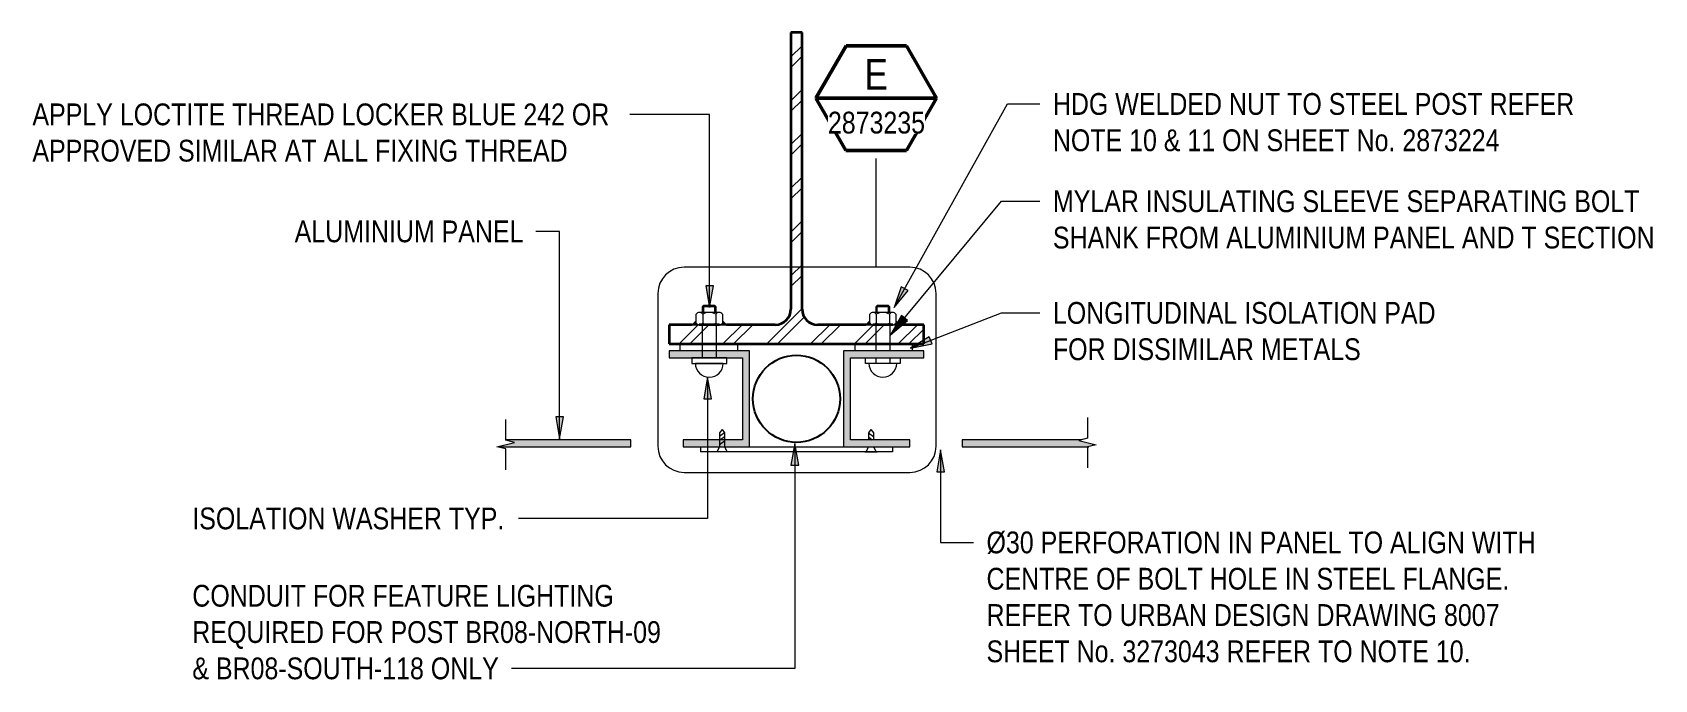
# Model space of a CAD drawing. Header units: metres. Extents: x 0.7 to 27.5, y -3.4 to 6.3.
# Drawn here: x 16.133 to 17.063, y 3.034 to 3.405 of the extents above; entities that cross this region are included whole.
import ezdxf

# ---------------------------------------------------------------- set-up
doc = ezdxf.new("R2010")
doc.units = ezdxf.units.M
for name, color, linetype, lineweight in [('A-ANNO-SYMB', 7, 'Continuous', 9), ('A-DETL', 7, 'Continuous', 13), ('A-DETL-GENF', 7, 'Continuous', 9), ('A-DETL-THIN', 7, 'Continuous', 9), ('G-ANNO-TEXT', 7, 'Continuous', 9)]:
    doc.layers.add(name, color=color, linetype=linetype, lineweight=lineweight)
doc.styles.add('Arial Narrow_4', font='ARIALN.TTF', dxfattribs={"height": 0.0175})
doc.styles.add('Arial Narrow_5', font='ARIALN.TTF', dxfattribs={"height": 0.0125})

# ---------------------------------------------------------------- blocks, each defined once
blk = doc.blocks.new('CS_DET_BreakLine_ViewScale - Std Break-6985420-DRG-2873233 - SECTION 3')
at = {"layer": 'A-DETL-GENF'}
for p, q in [((0.00694, 0), (-0.005, 0)), ((0.00819, 0.005), (0.00694, 0)), ((0.01069, -0.005), (0.00819, 0.005)), ((0.01194, 0), (0.01069, -0.005)), ((0.02388, 0), (0.01194, 0))]:
    blk.add_line(p, q, dxfattribs=at)
blk = doc.blocks.new('CS_DET_BreakLine_ViewScale - Std Break-6985421-DRG-2873233 - SECTION 3')
at = {"layer": 'A-DETL-GENF'}
for p, q in [((-0.005, 0), (0.00694, 0)), ((0.00694, 0), (0.00819, -0.005)), ((0.00819, -0.005), (0.01069, 0.005)), ((0.01069, 0.005), (0.01194, 0)), ((0.01194, 0), (0.02388, 0))]:
    blk.add_line(p, q, dxfattribs=at)
blk = doc.blocks.new('Drafting View - SheetRef-4900799-DRG-2873233 - SECTION 3')
at = {"layer": 'A-ANNO-SYMB', "lineweight": 50}
for p, q in [((-0.00346, 0.006), (-0.00693, 0)), ((0.00346, 0.006), (-0.00346, 0.006)), ((0.00693, 0), (0.00346, 0.006)), ((-0.00693, 0), (0.00693, 0)), ((-0.00693, 0), (-0.00347, -0.006)), ((0.00346, -0.006), (0.00693, 0)), ((-0.00347, -0.006), (0.00346, -0.006))]:
    blk.add_line(p, q, dxfattribs=at)

msp = doc.modelspace()

# ---------------------------------------------------------------- hatches: boundary and pattern name
at = {"layer": 'A-DETL-GENF'}
h = msp.add_hatch(dxfattribs=at)
h.set_pattern_fill('FP_2', color=256, style=0, pattern_type=2)
h.set_pattern_definition([(45, (6.11138, 0), (-0.012572359, 0.012572359), []), (45, (6.11138, 0.01905), (-0.012572359, 0.012572359), [])])
h.paths.add_polyline_path([(16.6107962, 3.2261282), (16.6440849, 3.2261282), (16.6440849, 3.2371282), (16.5832849, 3.2371282), (16.5809556, 3.2374349), (16.5787849, 3.238334), (16.576921, 3.2397642), (16.5754907, 3.2416282), (16.5745916, 3.2437988), (16.5742849, 3.2461282), (16.5742849, 3.4048433), (16.5678849, 3.4048433), (16.5678849, 3.2461282), (16.5675783, 3.2437988), (16.5666792, 3.2416282), (16.5652489, 3.2397642), (16.5633849, 3.238334), (16.5612143, 3.2374349), (16.5588849, 3.2371282), (16.4980849, 3.2371282), (16.4980849, 3.2261282), (16.5851438, 3.2261282)])
for points in [[(16.5152288, 3.2371282), (16.5147348, 3.2371902), (16.5142714, 3.2373722), (16.5138674, 3.237663), (16.5135477, 3.2380447), (16.5135477, 3.2394471), (16.5112288, 3.2371282)], [(16.5308777, 3.2371282), (16.5285588, 3.2394471), (16.5285588, 3.2380447), (16.5280598, 3.237534), (16.5278351, 3.2373722), (16.5273717, 3.2371902), (16.5268777, 3.2371282)], [(16.6147962, 3.2371282), (16.6143022, 3.2371902), (16.6138389, 3.2373722), (16.6134348, 3.237663), (16.6131151, 3.2380447), (16.6131151, 3.2394471), (16.6107962, 3.2371282)], [(16.6304452, 3.2371282), (16.6281262, 3.2394471), (16.6281262, 3.2380447), (16.6276272, 3.237534), (16.6274025, 3.2373722), (16.6269391, 3.2371902), (16.6264452, 3.2371282)]]:
    msp.add_hatch(color=256, dxfattribs=at).paths.add_polyline_path(points)
at = {"layer": 'A-DETL-GENF', "true_color": 0xc0c0c0}
h = msp.add_hatch(color=9, dxfattribs=at)
h.paths.add_polyline_path([(16.5440849, 3.1671282), (16.5440849, 3.2221282), (16.4980849, 3.2221282), (16.4980849, 3.2181282), (16.5400849, 3.2181282), (16.5400849, 3.1711282), (16.5060849, 3.1711282), (16.5060849, 3.1671282)])
h.paths.add_polyline_path([(16.400963, 3.1671282), (16.4760849, 3.1671282), (16.4760849, 3.1711282), (16.4042278, 3.1711282), (16.4042278, 3.170866), (16.4092278, 3.169616), (16.400963, 3.1675498)])
h = msp.add_hatch(color=9, dxfattribs=at)
h.paths.add_polyline_path([(16.6360849, 3.1671282), (16.6360849, 3.1711282), (16.6020849, 3.1711282), (16.6020849, 3.2181282), (16.6440849, 3.2181282), (16.6440849, 3.2221282), (16.5980849, 3.2221282), (16.5980849, 3.1671282)])
h.paths.add_polyline_path([(16.6660849, 3.1671282), (16.7387649, 3.1671282), (16.7412069, 3.1677387), (16.7412069, 3.1686984), (16.7331262, 3.1707185), (16.7347649, 3.1711282), (16.6660849, 3.1711282)])
at = {"layer": 'G-ANNO-TEXT'}
for points in [[(16.5212529, 3.246931), (16.523457, 3.259431), (16.5190488, 3.259431)], [(16.6270883, 3.2469334), (16.6350902, 3.2567862), (16.6312378, 3.2589288)], [(16.6250542, 3.2313283), (16.6347333, 3.2395394), (16.6313412, 3.2423547)], [(16.6364408, 3.2236164), (16.6488898, 3.2260924), (16.6472922, 3.2302009)], [(16.5201112, 3.2070453), (16.5179071, 3.1945453), (16.5223153, 3.1945453)], [(16.4351699, 3.1716907), (16.437374, 3.1841907), (16.4329658, 3.1841907)], [(16.5701389, 3.1690139), (16.5679348, 3.1565139), (16.5723429, 3.1565139)], [(16.6537557, 3.1652787), (16.6515516, 3.1527787), (16.6559598, 3.1527787)]]:
    msp.add_hatch(color=256, dxfattribs=at).paths.add_polyline_path(points)

# ---------------------------------------------------------------- linework, layer by layer
at = {"layer": 'A-ANNO-SYMB', "lineweight": 18}
for p, q in [((16.6168389, 3.2700956), (16.6168389, 3.3324271)), ((16.6361898, 3.2700956), (16.5065881, 3.2700956)), ((16.4915881, 3.2550956), (16.4915881, 3.167431)), ((16.6511898, 3.167431), (16.6511898, 3.2550956)), ((16.5065881, 3.152431), (16.6361898, 3.152431))]:
    msp.add_line(p, q, dxfattribs=at)
for centre, start, end in [((16.5065881, 3.2550956), 90, 180), ((16.6361898, 3.2550956), 0, 90), ((16.5065881, 3.167431), 180, 270), ((16.6361898, 3.167431), 270, 0)]:
    msp.add_arc(centre, 0.015, start, end, dxfattribs=at)
at = {"layer": 'A-DETL', "lineweight": 35}
for p, q in [((16.5678849, 3.4048433), (16.5678849, 3.2461282)), ((16.5742849, 3.4048433), (16.5678849, 3.4048433)), ((16.5742849, 3.2461282), (16.5742849, 3.4048433)), ((16.5112288, 3.2371282), (16.4980849, 3.2371282)), ((16.4980849, 3.2371282), (16.4980849, 3.2261282)), ((16.5268777, 3.2371282), (16.5152288, 3.2371282)), ((16.5588849, 3.2371282), (16.5308777, 3.2371282)), ((16.6107962, 3.2371282), (16.5832849, 3.2371282)), ((16.6264452, 3.2371282), (16.6147962, 3.2371282)), ((16.6440849, 3.2371282), (16.6304452, 3.2371282)), ((16.6440849, 3.2261282), (16.6440849, 3.2371282)), ((16.4980849, 3.2261282), (16.6440849, 3.2261282))]:
    msp.add_line(p, q, dxfattribs=at)
at = {"layer": 'A-DETL', "lineweight": 9}
for p, q in [((16.5135477, 3.2394471), (16.5112288, 3.2371282)), ((16.5135477, 3.2380447), (16.5135477, 3.2394471)), ((16.5308777, 3.2371282), (16.5285588, 3.2394471)), ((16.5285588, 3.2394471), (16.5285588, 3.2380447)), ((16.6131151, 3.2394471), (16.6107962, 3.2371282)), ((16.6131151, 3.2380447), (16.6131151, 3.2394471)), ((16.6304452, 3.2371282), (16.6281262, 3.2394471)), ((16.6281262, 3.2394471), (16.6281262, 3.2380447)), ((16.5101511, 3.2371282), (16.5112288, 3.2371282)), ((16.5112288, 3.2371282), (16.5152288, 3.2371282)), ((16.5152288, 3.2371282), (16.5268777, 3.2371282)), ((16.5170526, 3.2371282), (16.5170526, 3.2181282)), ((16.5250532, 3.2371282), (16.5250532, 3.2181282)), ((16.5268777, 3.2371282), (16.5308777, 3.2371282)), ((16.5308777, 3.2371282), (16.5319554, 3.2371282)), ((16.6107962, 3.2371282), (16.6147962, 3.2371282)), ((16.6166201, 3.2371282), (16.6166201, 3.2221282)), ((16.6246207, 3.2371282), (16.6246207, 3.2221282)), ((16.6264452, 3.2371282), (16.6304452, 3.2371282)), ((16.5440849, 3.2221282), (16.4980849, 3.2221282)), ((16.4980849, 3.2221282), (16.4980849, 3.2181282)), ((16.5042278, 3.2261282), (16.5042278, 3.2221282)), ((16.5373601, 3.2261282), (16.5047244, 3.2261282)), ((16.5373601, 3.2221282), (16.5373601, 3.2261282)), ((16.5440849, 3.1671282), (16.5440849, 3.2221282)), ((16.6440849, 3.2221282), (16.5980849, 3.2221282)), ((16.5980849, 3.2221282), (16.5980849, 3.1671282)), ((16.6048098, 3.2261282), (16.6374455, 3.2261282)), ((16.6048098, 3.2221282), (16.6048098, 3.2261282)), ((16.6374455, 3.2261282), (16.6374455, 3.2221282)), ((16.6440849, 3.2181282), (16.6440849, 3.2221282)), ((16.4980849, 3.2181282), (16.5400849, 3.2181282)), ((16.5110811, 3.2181282), (16.5110811, 3.2149176)), ((16.5310811, 3.2181282), (16.5110811, 3.2181282)), ((16.5110811, 3.2149176), (16.5310811, 3.2149176)), ((16.5290528, 3.214927), (16.5130536, 3.2149189)), ((16.5310811, 3.2149176), (16.5310811, 3.2181282)), ((16.5400849, 3.2181282), (16.5400849, 3.1711282)), ((16.6020849, 3.1711282), (16.6020849, 3.2181282)), ((16.6020849, 3.2181282), (16.6440849, 3.2181282)), ((16.6105922, 3.2149176), (16.6105922, 3.2181282)), ((16.6305922, 3.2149176), (16.6105922, 3.2149176)), ((16.6166201, 3.2181282), (16.6166201, 3.2149176)), ((16.6246207, 3.2181282), (16.6246207, 3.2149176)), ((16.6305922, 3.2181282), (16.6305922, 3.2149176)), ((16.5283593, 3.1770032), (16.5268593, 3.1751282)), ((16.5298593, 3.1751453), (16.5268593, 3.1730447)), ((16.5268593, 3.1751282), (16.5268593, 3.1671282)), ((16.5283593, 3.1770032), (16.5298593, 3.1751282)), ((16.5298593, 3.1751282), (16.5298593, 3.1671282)), ((16.6138106, 3.1770032), (16.6123106, 3.1751282)), ((16.6123106, 3.1751453), (16.6153106, 3.1730447)), ((16.6123106, 3.1751282), (16.6123106, 3.1711282)), ((16.6138106, 3.1770032), (16.6153106, 3.1751282)), ((16.6153106, 3.1751282), (16.6153106, 3.1711282)), ((16.400963, 3.1675498), (16.400963, 3.1671282)), ((16.400963, 3.1671282), (16.4760849, 3.1671282)), ((16.4760849, 3.1711282), (16.4042278, 3.1711282)), ((16.4760849, 3.1671282), (16.4760849, 3.1711282)), ((16.5400849, 3.1711282), (16.5060849, 3.1711282)), ((16.5060849, 3.1711282), (16.5060849, 3.1671282)), ((16.5060849, 3.1671282), (16.5440849, 3.1671282)), ((16.5160849, 3.1671282), (16.5980849, 3.1671282)), ((16.5160849, 3.1671282), (16.5160849, 3.1641282)), ((16.5268593, 3.1671282), (16.5253593, 3.1641282)), ((16.5298593, 3.1727143), (16.5268593, 3.1706137)), ((16.5298593, 3.1702834), (16.5268593, 3.1681828)), ((16.5298593, 3.1671282), (16.5313593, 3.1641282)), ((16.5980849, 3.1671282), (16.6360849, 3.1671282)), ((16.6360849, 3.1711282), (16.6020849, 3.1711282)), ((16.6123106, 3.1671282), (16.6108106, 3.1641282)), ((16.6123106, 3.1727143), (16.6145758, 3.1711282)), ((16.6153106, 3.1671282), (16.6168106, 3.1641282)), ((16.6260849, 3.1671282), (16.6260849, 3.1641282)), ((16.6360849, 3.1671282), (16.6360849, 3.1711282)), ((16.7347649, 3.1711282), (16.6660849, 3.1711282)), ((16.6660849, 3.1711282), (16.6660849, 3.1671282)), ((16.6660849, 3.1671282), (16.7387649, 3.1671282)), ((16.7412069, 3.1677387), (16.7412069, 3.1686984)), ((16.6260849, 3.1641282), (16.5160849, 3.1641282)), ((16.5318593, 3.1641282), (16.5248593, 3.1641282)), ((16.6103106, 3.1641282), (16.6173106, 3.1641282))]:
    msp.add_line(p, q, dxfattribs=at)
at = {"layer": 'A-DETL', "lineweight": 25}
msp.add_circle((16.5710849, 3.1946282), 0.025, dxfattribs=at)
at = {"layer": 'A-DETL', "lineweight": 35}
for centre, start, end in [((16.5588849, 3.2461282), 270, 360), ((16.5832849, 3.2461282), 180, 270)]:
    msp.add_arc(centre, 0.009, start, end, dxfattribs=at)
at = {"layer": 'A-DETL', "lineweight": 9}
for centre, radius, start, end in [((16.5152288, 3.2391282), 0.002, 212.8030318, 270), ((16.5268777, 3.2391282), 0.002, 270, 327.1969682), ((16.6147962, 3.2391282), 0.002, 212.8030318, 270), ((16.6264452, 3.2391282), 0.002, 270, 327.1969682), ((16.5210532, 3.2150032), 0.008, 180.6037199, 359.4544665), ((16.6206201, 3.2150032), 0.008, 180.6129267, 359.3870733)]:
    msp.add_arc(centre, radius, start, end, dxfattribs=at)
at = {"layer": 'A-DETL-THIN'}
for p, q in [((16.5135477, 3.2394471), (16.5135477, 3.2432246)), ((16.5266824, 3.2441282), (16.5154241, 3.2441282)), ((16.5178532, 3.2481282), (16.5170532, 3.2473282)), ((16.5170532, 3.2473282), (16.5170532, 3.2441282)), ((16.5250532, 3.2473282), (16.5170532, 3.2473282)), ((16.5173005, 3.2432246), (16.5173005, 3.2380318)), ((16.5178532, 3.2441282), (16.5178532, 3.2481282)), ((16.5242532, 3.2481282), (16.5178532, 3.2481282)), ((16.5242532, 3.2441282), (16.5242532, 3.2481282)), ((16.5250532, 3.2473282), (16.5242532, 3.2481282)), ((16.524806, 3.2432246), (16.524806, 3.2380318)), ((16.5250532, 3.2441282), (16.5250532, 3.2473282)), ((16.5285588, 3.2432246), (16.5285588, 3.2394471)), ((16.6131151, 3.2394471), (16.6131151, 3.2432246)), ((16.6262499, 3.2441282), (16.6149915, 3.2441282)), ((16.6174207, 3.2481282), (16.6166207, 3.2473282)), ((16.6166207, 3.2473282), (16.6166207, 3.2441282)), ((16.6246207, 3.2473282), (16.6166207, 3.2473282)), ((16.6168679, 3.2432246), (16.6168679, 3.2380318)), ((16.6174207, 3.2441282), (16.6174207, 3.2481282)), ((16.6238207, 3.2481282), (16.6174207, 3.2481282)), ((16.6238207, 3.2441282), (16.6238207, 3.2481282)), ((16.6246207, 3.2473282), (16.6238207, 3.2481282)), ((16.6243735, 3.2432246), (16.6243735, 3.2380318)), ((16.6246207, 3.2441282), (16.6246207, 3.2473282)), ((16.6281262, 3.2432246), (16.6281262, 3.2394471)), ((16.5154241, 3.2371282), (16.5266824, 3.2371282)), ((16.6149915, 3.2371282), (16.6262499, 3.2371282))]:
    msp.add_line(p, q, dxfattribs=at)
for centre, radius, start, end in [((16.5154241, 3.2417282), 0.0024, 38.5717036, 141.4282964), ((16.5210532, 3.2358836), 0.0082446, 62.9234034, 117.0765966), ((16.5266824, 3.2417282), 0.0024, 38.5717036, 141.4282964), ((16.6149915, 3.2417282), 0.0024, 38.5717036, 141.4282964), ((16.6206207, 3.2358836), 0.0082446, 62.9234034, 117.0765966), ((16.6262499, 3.2417282), 0.0024, 38.5717036, 141.4282964), ((16.5154241, 3.2395282), 0.0024, 218.5717339, 252.8572345), ((16.5154241, 3.2395282), 0.0024, 253.2964584, 321.4282964), ((16.5210532, 3.2453728), 0.0082446, 242.9234034, 297.0765966), ((16.5266824, 3.2395282), 0.0024, 218.5717036, 286.7035666), ((16.5266824, 3.2395282), 0.0024, 287.1427655, 321.4282964), ((16.6149915, 3.2395282), 0.0024, 218.5717339, 252.8572345), ((16.6149915, 3.2395282), 0.0024, 253.2964584, 321.4282964), ((16.6206207, 3.2453728), 0.0082446, 242.9234034, 297.0765966), ((16.6262499, 3.2395282), 0.0024, 218.5717036, 286.7035666), ((16.6262499, 3.2395282), 0.0024, 287.1427655, 321.4282964)]:
    msp.add_arc(centre, radius, start, end, dxfattribs=at)
at = {"layer": 'G-ANNO-TEXT'}
for p, q in [((16.6270883, 3.2469334), (16.6920874, 3.3638019)), ((16.6920874, 3.3638019), (16.7107019, 3.3638019)), ((16.4948293, 3.3578348), (16.47556, 3.3578348)), ((16.5212529, 3.3578348), (16.4948293, 3.3578348)), ((16.5212529, 3.246931), (16.5212529, 3.3578348)), ((16.6250542, 3.2313283), (16.6886594, 3.3079662)), ((16.6886594, 3.3079662), (16.7107019, 3.3079662)), ((16.4245259, 3.2906932), (16.4216228, 3.2906932)), ((16.4351699, 3.2906932), (16.4245259, 3.2906932)), ((16.4351699, 3.1716907), (16.4351699, 3.2906932)), ((16.523457, 3.259431), (16.5190488, 3.259431)), ((16.5190488, 3.259431), (16.5212529, 3.246931)), ((16.5212529, 3.246931), (16.523457, 3.259431)), ((16.6312378, 3.2589288), (16.6270883, 3.2469334)), ((16.6350902, 3.2567862), (16.6312378, 3.2589288)), ((16.6270883, 3.2469334), (16.6350902, 3.2567862)), ((16.6313412, 3.2423547), (16.6250542, 3.2313283)), ((16.6250542, 3.2313283), (16.6347333, 3.2395394)), ((16.6347333, 3.2395394), (16.6313412, 3.2423547)), ((16.6364408, 3.2236164), (16.6886594, 3.2439218)), ((16.6886594, 3.2439218), (16.7107019, 3.2439218)), ((16.6472922, 3.2302009), (16.6364408, 3.2236164)), ((16.6488898, 3.2260924), (16.6472922, 3.2302009)), ((16.6364408, 3.2236164), (16.6488898, 3.2260924)), ((16.5201112, 3.2070453), (16.5179071, 3.1945453)), ((16.5223153, 3.1945453), (16.5201112, 3.2070453)), ((16.5201112, 3.2070453), (16.5201112, 3.1259791)), ((16.5179071, 3.1945453), (16.5223153, 3.1945453)), ((16.437374, 3.1841907), (16.4329658, 3.1841907)), ((16.4329658, 3.1841907), (16.4351699, 3.1716907)), ((16.4351699, 3.1716907), (16.437374, 3.1841907)), ((16.5701389, 3.1690139), (16.5679348, 3.1565139)), ((16.5723429, 3.1565139), (16.5701389, 3.1690139)), ((16.5701389, 3.1690139), (16.5701389, 3.0399528)), ((16.6537557, 3.1652787), (16.6515516, 3.1527787)), ((16.6559598, 3.1527787), (16.6537557, 3.1652787)), ((16.6537557, 3.1652787), (16.6537557, 3.1122271)), ((16.5679348, 3.1565139), (16.5723429, 3.1565139)), ((16.6515516, 3.1527787), (16.6559598, 3.1527787)), ((16.446236, 3.1259791), (16.4115227, 3.1259791)), ((16.5201112, 3.1259791), (16.446236, 3.1259791)), ((16.6537557, 3.1122271), (16.6726167, 3.1122271)), ((16.5128097, 3.0399528), (16.4075539, 3.0399528)), ((16.5701389, 3.0399528), (16.5128097, 3.0399528))]:
    msp.add_line(p, q, dxfattribs=at)

# ---------------------------------------------------------------- block references
at = {"layer": 'A-ANNO-SYMB', "lineweight": 50, "xscale": 4.999999999999998, "yscale": 4.999999999999998, "zscale": 4.999999999999998}
msp.add_blockref('Drafting View - SheetRef-4900799-DRG-2873233 - SECTION 3', (16.6168389, 3.3670656), dxfattribs=at)
at = {"layer": 'A-DETL-GENF', "rotation": 270.0000000000003}
for name, p in [('CS_DET_BreakLine_ViewScale - Std Break-6985421-DRG-2873233 - SECTION 3', (16.7381262, 3.1789084)), ('CS_DET_BreakLine_ViewScale - Std Break-6985420-DRG-2873233 - SECTION 3', (16.4042278, 3.1778059))]:
    msp.add_blockref(name, p, dxfattribs=at)

# ---------------------------------------------------------------- texts
at = {"layer": 'G-ANNO-TEXT', "char_height": 0.0125, "attachment_point": 1, "style": 'Arial Narrow_5', "bg_fill": 3, "box_fill_scale": 1, "bg_fill_color": 256, "bg_fill_true_color": 13158600, "bg_fill_transparency": 0}
for s, insert in [('HDG WELDED NUT TO STEEL POST REFER ', (16.7182019, 3.3700519)), ('APPLY LOCTITE THREAD LOCKER BLUE 242 OR ', (16.1327006, 3.3640848)), ('APPROVED SIMILAR AT ALL FIXING THREAD', (16.1327006, 3.3432489)), ('NOTE 10 & 11 ON SHEET No. 2873224', (16.7182019, 3.3492159)), ('MYLAR INSULATING SLEEVE SEPARATING BOLT ', (16.7182019, 3.3142162)), ('ALUMINIUM PANEL', (16.2831541, 3.2969432)), ('SHANK FROM ALUMINIUM PANEL AND T SECTION', (16.7182019, 3.2933803)), ('LONGITUDINAL ISOLATION PAD ', (16.7182019, 3.2501718)), ('ISOLATION WASHER TYP.', (16.2244368, 3.1322291)), ('Ø30 PERFORATION IN PANEL TO ALIGN WITH ', (16.6801167, 3.1184771)), ('CENTRE OF BOLT HOLE IN STEEL FLANGE. ', (16.6801167, 3.0976411)), ('CONDUIT FOR FEATURE LIGHTING ', (16.2244368, 3.0878746)), ('REFER TO URBAN DESIGN DRAWING 8007 ', (16.6801167, 3.0768052)), ('REQUIRED FOR POST BR08-NORTH-09 ', (16.2244368, 3.0670387)), ('SHEET No. 3273043 REFER TO NOTE 10.', (16.6801167, 3.0559693)), ('& BR08-SOUTH-118 ONLY', (16.2244368, 3.0462028))]:
    msp.add_mtext(s, dxfattribs=dict(at, insert=insert))

# ---------------------------------------------------------------- next in the draw order: texts
at = {"layer": 'A-ANNO-SYMB', "insert": (16.6101093, 3.3895549), "char_height": 0.0175, "attachment_point": 1, "style": 'Arial Narrow_4', "bg_fill": 3, "box_fill_scale": 1, "bg_fill_color": 256, "bg_fill_transparency": 0}
msp.add_mtext('E', dxfattribs=at)
at = {"layer": 'A-ANNO-SYMB', "insert": (16.5891093, 3.3593499), "char_height": 0.0125, "attachment_point": 1, "style": 'Arial Narrow_5', "bg_fill": 3, "box_fill_scale": 1, "bg_fill_color": 256, "bg_fill_true_color": 13158600, "bg_fill_transparency": 0}
msp.add_mtext('2873235', dxfattribs=at)
at = {"layer": 'G-ANNO-TEXT', "insert": (16.7182019, 3.2293359), "char_height": 0.0125, "attachment_point": 1, "style": 'Arial Narrow_5', "bg_fill": 3, "box_fill_scale": 1, "bg_fill_color": 256, "bg_fill_true_color": 13158600, "bg_fill_transparency": 0}
msp.add_mtext('FOR DISSIMILAR METALS', dxfattribs=at)

doc.saveas('drawing.dxf')
